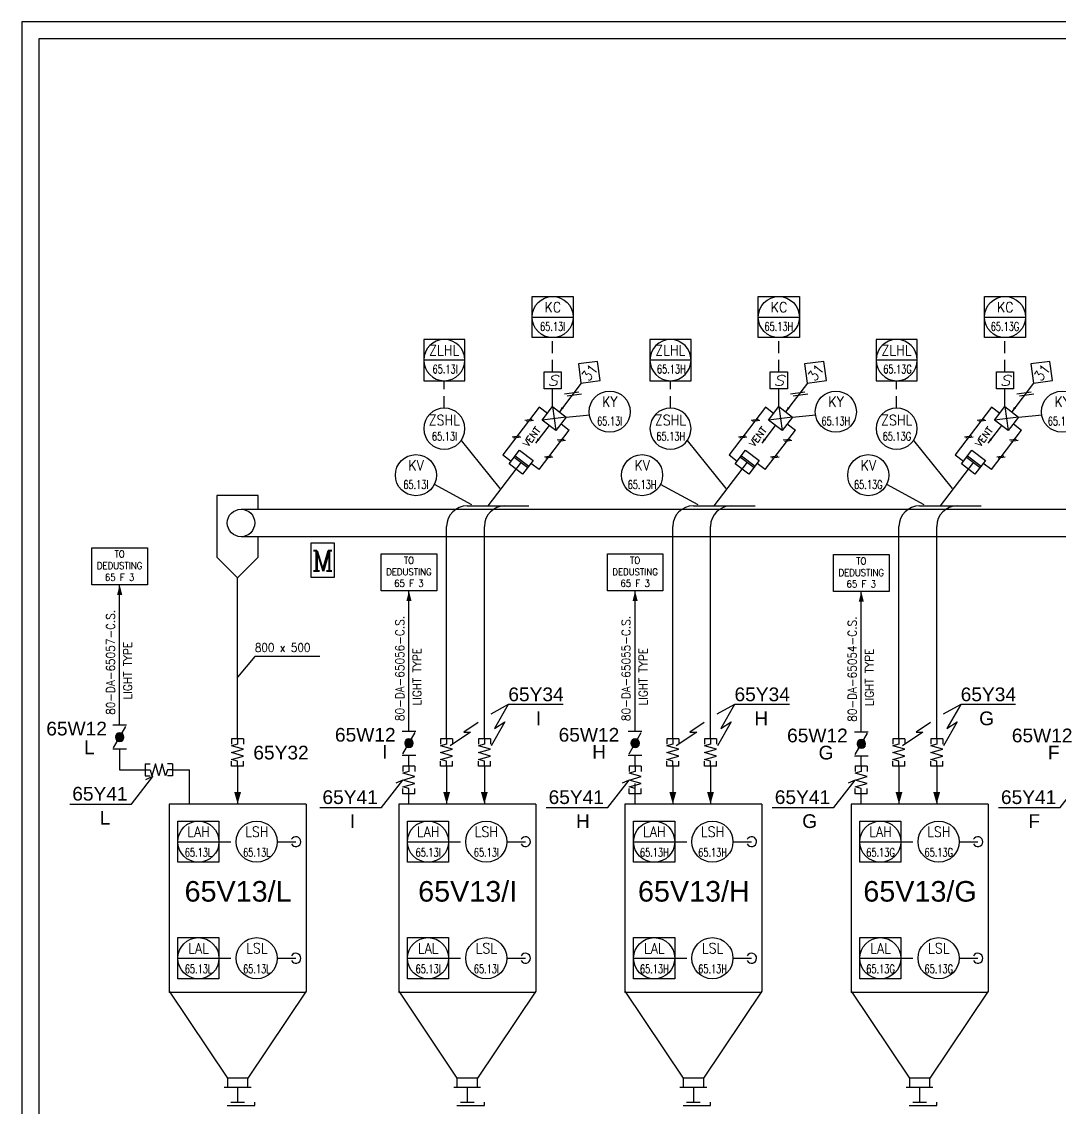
# Model space of a CAD drawing. Extents: x 7 to 110, y -78 to -14.
# Drawn here: x 6.7 to 36.98, y -45.94 to -14.26 of the extents above; entities that cross this region are included whole.
import ezdxf
from ezdxf.enums import TextEntityAlignment as Align

# ---------------------------------------------------------------- set-up
doc = ezdxf.new("R2010")
doc.units = 0
doc.header["$LTSCALE"] = 0.5
doc.header["$MEASUREMENT"] = 0
doc.linetypes.add('TRATT2', pattern=[1.1, 0.7, -0.4])
doc.layers.get('0').update_dxf_attribs({"linetype": 'CONTINUOUS'})
for name, color, linetype in [('GREEN', 92, 'CONTINUOUS'), ('RED', 1, 'CONTINUOUS'), ('S', 7, 'CONTINUOUS'), ('TRATT2', 5, 'TRATT2'), ('Y', 92, 'CONTINUOUS')]:
    doc.layers.add(name, color=color, linetype=linetype)
doc.styles.add('A4', font='arial.ttf', dxfattribs={"height": 0.4})
doc.styles.add('A6', font='arial.ttf', dxfattribs={"height": 0.6})
doc.styles.add('C6', font='COMPLEX', dxfattribs={"height": 0.6})
doc.styles.add('S', font='ITALIC', dxfattribs={"height": 6})
doc.styles.add('S15', font='SIMPLEX', dxfattribs={"width": 0.9, "height": 0.15})
doc.styles.add('S2', font='SIMPLEX', dxfattribs={"height": 0.2})
doc.styles.add('S25', font='SIMPLEX', dxfattribs={"width": 0.9, "height": 0.25})
doc.styles.add('S25S', font='SIMPLEX', dxfattribs={"width": 0.7, "height": 0.25})
doc.styles.add('S2S', font='SIMPLEX', dxfattribs={"width": 0.7, "height": 0.2})
doc.styles.add('S3', font='SIMPLEX', dxfattribs={"width": 0.9, "height": 0.3})

# ---------------------------------------------------------------- blocks, each defined once
blk = doc.blocks.new('FRECC2', base_point=(19.5, 44))
at = {"layer": 'RED'}
blk.add_solid([(19.5, 44), (19.85, 44.1), (19.85, 43.9)], dxfattribs=at)
blk = doc.blocks.new('FRECC1', base_point=(50.2, 51.5))
blk.add_solid([(50.2, 51.5), (50.5, 51.575), (50.5, 51.425)])
blk = doc.blocks.new('NOMEN', base_point=(35, 22))
for p, q in [((35, 22.8), (34.6, 22.4)), ((35.4, 22.4), (35, 22.8)), ((34.6, 22.4), (35, 22)), ((35, 22), (35.4, 22.4))]:
    blk.add_line(p, q)
at = {"style": 'S3', "width": 0.9}
blk.add_attdef('1', text='', height=0.3, dxfattribs=at).set_placement((35, 22.236), align=Align.CENTER)
blk = doc.blocks.new('COMPNEU', base_point=(32.45, 18.2))
for p, q in [((32.6, 18.35), (32.3, 18.05)), ((32.7, 18.35), (32.4, 18.05))]:
    blk.add_line(p, q)
blk = doc.blocks.new('STRUMC')
blk.add_line((-0.6, 0), (0.6, 0))
blk.add_lwpolyline([(-0.6, 0.6), (0.6, 0.6), (0.6, -0.6), (-0.6, -0.6), (-0.6, 0.6)])
blk.add_circle((0, 0), 0.6)
at = {"style": 'S3', "width": 0.9}
blk.add_attdef('2', text='', height=0.3, dxfattribs=at).set_placement((0.005, 0.139), align=Align.CENTER)
at = {"style": 'S2'}
for tag, p in [('3', (0.8, 0.4)), ('4', (0.8, 0.1))]:
    blk.add_attdef(tag, p, '', height=0.2, dxfattribs=at)
at = {"layer": 'S', "style": 'S25', "width": 0.9}
blk.add_attdef('1', text='', height=0.25, dxfattribs=at).set_placement((0.005, -0.436), align=Align.CENTER)
blk = doc.blocks.new('STRUM0')
blk.add_circle((0, 0), 0.6)
at = {"style": 'S3', "width": 0.9}
blk.add_attdef('2', text='', height=0.3, dxfattribs=at).set_placement((0.005, 0.139), align=Align.CENTER)
at = {"layer": 'S', "style": 'S25', "width": 0.9}
blk.add_attdef('1', text='', height=0.25, dxfattribs=at).set_placement((0.005, -0.436), align=Align.CENTER)
blk = doc.blocks.new('PRESA', base_point=(1.75, 0.1))
for p, q in [((1.5, 0.1), (1.5, 0.6)), ((1.5, 0.6), (2, 0.6)), ((2, 0.6), (2, 0.1)), ((2, 0.1), (1.5, 0.1))]:
    blk.add_line(p, q)
at = {"style": 'S', "width": 1.2}
blk.add_attdef('1', text='', height=0.3, dxfattribs=at).set_placement((1.75, 0.2), align=Align.CENTER)
blk = doc.blocks.new('FLESS', base_point=(26.3, 5.675))
for p, q in [((25.5, 5.85), (25.65, 5.85)), ((25.5, 5.5), (25.5, 5.85)), ((25.65, 5.675), (25.7, 5.85)), ((25.7, 5.85), (25.8, 5.5)), ((25.8, 5.5), (25.9, 5.85)), ((25.9, 5.85), (26, 5.5)), ((26, 5.5), (26.1, 5.85)), ((26.15, 5.675), (26.1, 5.85)), ((26.3, 5.85), (26.15, 5.85)), ((26.3, 5.5), (26.3, 5.85)), ((25.5, 5.675), (25.65, 5.675)), ((25.5, 5.5), (25.65, 5.5)), ((26.3, 5.675), (26.15, 5.675)), ((26.3, 5.5), (26.15, 5.5))]:
    blk.add_line(p, q)
blk = doc.blocks.new('*X5')
for p, q in [((12.778, 29.501), (12.903, 29.626)), ((12.782, 29.47), (12.934, 29.622)), ((12.786, 29.544), (12.86, 29.618)), ((12.792, 29.444), (12.96, 29.612)), ((12.806, 29.423), (12.981, 29.598)), ((12.823, 29.405), (12.999, 29.581)), ((12.844, 29.391), (13.013, 29.56)), ((12.87, 29.38), (13.023, 29.534)), ((12.9, 29.376), (13.028, 29.504)), ((12.942, 29.382), (13.022, 29.462))]:
    blk.add_line(p, q)
blk = doc.blocks.new('B', base_point=(54.6, 16))
at = {"layer": 'S'}
for p, q in [((54.6, 16.2), (54.6, 15.8)), ((54.641, 15.822), (55.265, 16.18)), ((55.3, 16.2), (55.3, 15.8))]:
    blk.add_line(p, q, dxfattribs=at)
blk.add_circle((54.953, 16.001), 0.125, dxfattribs=at)
blk.add_blockref('*X5', (42.05, -13.5), dxfattribs=at)
at = {"layer": 'S', "style": 'S2S', "width": 0.7}
for p in [(54.95, 16.3), (54.95, 15.5)]:
    blk.add_attdef('B', text='', height=0.2, dxfattribs=at).set_placement(p, align=Align.CENTER)
blk = doc.blocks.new('LINEA')
at = {"layer": 'S', "style": 'S25', "width": 0.9}
blk.add_attdef('LINE', (0, 0.14), '', height=0.25, dxfattribs=at)
blk = doc.blocks.new('MOTOR', base_point=(11.35, 51))
for p, q in [((11, 52), (11.7, 52)), ((11, 51), (11, 52)), ((11.7, 52), (11.7, 51)), ((11.7, 51), (11, 51))]:
    blk.add_line(p, q)
at = {"style": 'C6'}
blk.add_text('M', height=0.6, dxfattribs=at).set_placement((11.351, 51.18), align=Align.CENTER)
blk = doc.blocks.new('STRUM', base_point=(33, 38))
blk.add_circle((33, 38), 0.6)
at = {"width": 0.9}
for tag, height, style, p in [('2', 0.3, 'S3', (33, 38.1)), ('1', 0.25, 'S25', (33, 37.6))]:
    blk.add_attdef(tag, text='', height=height, dxfattribs=dict(at, style=style)).set_placement(p, align=Align.CENTER)

msp = doc.modelspace()

# ---------------------------------------------------------------- linework, layer by layer
for p, q in [((109.874, -14.261), (6.7, -14.261)), ((6.7, -14.261), (6.7, -77.961)), ((22.193, -25.493), (22.193, -24.978)), ((23.029, -24.809), (22.392, -25.644)), ((28.793, -25.493), (28.793, -24.978)), ((29.629, -24.809), (28.992, -25.644)), ((35.393, -25.493), (35.393, -24.978)), ((36.229, -24.809), (35.592, -25.644)), ((21.803, -25.51), (20.742, -26.901)), ((22.042, -25.691), (21.803, -25.51)), ((21.89, -25.89), (22.193, -25.493)), ((22.193, -25.493), (22.591, -25.796)), ((22.193, -25.493), (22.288, -26.193)), ((28.403, -25.51), (27.342, -26.901)), ((28.642, -25.691), (28.403, -25.51)), ((28.49, -25.89), (28.793, -25.493)), ((28.793, -25.493), (28.888, -26.193)), ((28.793, -25.493), (29.191, -25.796)), ((35.003, -25.51), (33.942, -26.901)), ((35.242, -25.691), (35.003, -25.51)), ((35.09, -25.89), (35.393, -25.493)), ((35.393, -25.493), (35.791, -25.796)), ((35.393, -25.493), (35.488, -26.193)), ((22.591, -25.796), (21.89, -25.89)), ((22.288, -26.193), (21.89, -25.89)), ((22.591, -25.796), (22.288, -26.193)), ((22.591, -25.796), (23.276, -25.728)), ((29.191, -25.796), (28.49, -25.89)), ((28.888, -26.193), (28.49, -25.89)), ((29.191, -25.796), (28.888, -26.193)), ((29.191, -25.796), (29.876, -25.728)), ((35.791, -25.796), (35.09, -25.89)), ((35.488, -26.193), (35.09, -25.89)), ((35.791, -25.796), (35.488, -26.193)), ((35.791, -25.796), (36.476, -25.728)), ((22.089, -26.042), (21.695, -26.559)), ((21.799, -27.33), (22.678, -26.177)), ((22.439, -25.995), (22.678, -26.177)), ((28.689, -26.042), (28.295, -26.559)), ((28.399, -27.33), (29.278, -26.177)), ((29.039, -25.995), (29.278, -26.177)), ((35.289, -26.042), (34.895, -26.559)), ((34.999, -27.33), (35.878, -26.177)), ((35.639, -25.995), (35.878, -26.177)), ((19.52, -26.481), (20.651, -27.883)), ((26.12, -26.481), (27.251, -27.883)), ((32.72, -26.481), (33.851, -27.883)), ((20.742, -26.901), (20.98, -27.083)), ((20.92, -27.163), (21.223, -26.765)), ((21.102, -26.924), (21.499, -27.227)), ((21.223, -26.765), (21.621, -27.068)), ((27.342, -26.901), (27.58, -27.083)), ((27.52, -27.163), (27.823, -26.765)), ((27.702, -26.924), (28.099, -27.227)), ((27.823, -26.765), (28.221, -27.068)), ((33.942, -26.901), (34.18, -27.083)), ((34.12, -27.163), (34.423, -26.765)), ((34.302, -26.924), (34.699, -27.227)), ((34.423, -26.765), (34.821, -27.068)), ((21.27, -27.115), (20.3, -28.388)), ((21.317, -27.466), (20.92, -27.163)), ((21.071, -26.964), (21.469, -27.267)), ((21.621, -27.068), (21.317, -27.466)), ((21.799, -27.33), (21.56, -27.148)), ((27.87, -27.115), (26.9, -28.388)), ((27.917, -27.466), (27.52, -27.163)), ((27.671, -26.964), (28.069, -27.267)), ((28.221, -27.068), (27.917, -27.466)), ((28.399, -27.33), (28.16, -27.148)), ((34.47, -27.115), (33.5, -28.388)), ((34.517, -27.466), (34.12, -27.163)), ((34.271, -26.964), (34.669, -27.267)), ((34.821, -27.068), (34.517, -27.466)), ((34.999, -27.33), (34.76, -27.148)), ((19.836, -28.357), (18.741, -27.761)), ((26.436, -28.357), (25.341, -27.761)), ((33.036, -28.357), (31.941, -27.761)), ((9.558, -34.788), (9.558, -30.688)), ((18, -34.968), (18, -30.868)), ((24.6, -34.968), (24.6, -30.868)), ((31.2, -34.988), (31.2, -30.888)), ((9.558, -35.488), (9.558, -36.088)), ((18, -35.988), (18, -35.668)), ((24.6, -35.988), (24.6, -35.668)), ((31.2, -35.988), (31.2, -35.668)), ((9.558, -36.088), (10.3, -36.088)), ((11.1, -36.088), (11.6, -36.088)), ((11.6, -37.088), (11.6, -36.088)), ((18, -37.088), (18, -36.713)), ((24.6, -37.088), (24.6, -36.488)), ((24.6, -37.088), (24.6, -36.713)), ((31.2, -37.088), (31.2, -36.713)), ((14.156, -38.188), (14.7, -38.188)), ((20.856, -38.188), (21.4, -38.188)), ((27.456, -38.188), (28, -38.188)), ((34.056, -38.188), (34.6, -38.188)), ((14.156, -41.588), (14.7, -41.588)), ((20.856, -41.588), (21.4, -41.588)), ((27.456, -41.588), (28, -41.588)), ((34.056, -41.588), (34.6, -41.588)), ((12.7, -45.888), (13.5, -45.888)), ((12.8, -45.788), (13.2, -45.788)), ((13.5, -45.888), (13.5, -45.788)), ((19.4, -45.888), (20.2, -45.888)), ((19.5, -45.788), (19.9, -45.788)), ((20.2, -45.888), (20.2, -45.788)), ((26, -45.888), (26.8, -45.888)), ((26.1, -45.788), (26.5, -45.788)), ((26.8, -45.888), (26.8, -45.788)), ((32.6, -45.888), (33.4, -45.888)), ((32.7, -45.788), (33.1, -45.788)), ((33.4, -45.888), (33.4, -45.788))]:
    msp.add_line(p, q)
for points in [[(15.4, -32.788), (13.5, -32.788), (13, -33.388)], [(20.9, -34.188), (20.385, -34.465)], [(22.5, -34.188), (20.9, -34.188), (20.5, -34.888), (20.8, -34.688), (20.4, -35.388)], [(27.5, -34.188), (26.985, -34.465)], [(29.1, -34.188), (27.5, -34.188), (27.1, -34.888), (27.4, -34.688), (27, -35.388)], [(34.1, -34.188), (33.585, -34.465)], [(35.7, -34.188), (34.1, -34.188), (33.7, -34.888), (34, -34.688), (33.6, -35.388)], [(20.015, -34.711), (19.6, -34.988), (19.8, -34.988), (19.2, -35.388)], [(26.615, -34.711), (26.2, -34.988), (26.4, -34.988), (25.8, -35.388)], [(33.215, -34.711), (32.8, -34.988), (33, -34.988), (32.4, -35.388)], [(8.1, -37.088), (9.9, -37.088), (10.525, -36.288), (10.317, -36.379)], [(15.4, -37.188), (17.2, -37.188), (17.825, -36.388), (17.617, -36.479)], [(22, -37.188), (23.8, -37.188), (24.425, -36.388), (24.217, -36.479)], [(28.6, -37.188), (30.4, -37.188), (31.025, -36.388), (30.817, -36.479)], [(35.2, -37.188), (37, -37.188), (37.625, -36.388), (37.417, -36.479)]]:
    msp.add_lwpolyline(points)
for centre in [(14.7, -38.188), (21.4, -38.188), (28, -38.188), (34.6, -38.188), (14.7, -41.588), (21.4, -41.588), (28, -41.588), (34.6, -41.588)]:
    msp.add_arc(centre, 0.145, 206.8098, 151.0636)
at = {"layer": 'GREEN'}
for p, q in [((13.6, -28.088), (12.396, -28.088)), ((12.396, -28.088), (12.396, -29.883)), ((13.6, -28.488), (13.6, -28.088)), ((13.1, -28.488), (80.752, -28.488)), ((80.752, -29.288), (13.1, -29.288)), ((13.604, -29.883), (13.604, -29.288)), ((12.396, -29.883), (13, -30.488)), ((13, -30.488), (13.604, -29.883)), ((13.291, -45.089), (12.702, -45.089)), ((12.702, -45.089), (12.702, -45.348)), ((19.991, -45.089), (19.402, -45.089)), ((19.402, -45.089), (19.402, -45.348)), ((26.591, -45.089), (26.002, -45.089)), ((26.002, -45.089), (26.002, -45.348)), ((33.191, -45.089), (32.602, -45.089)), ((32.602, -45.089), (32.602, -45.348)), ((12.609, -45.348), (13.391, -45.348)), ((19.309, -45.348), (20.091, -45.348)), ((25.909, -45.348), (26.691, -45.348)), ((32.509, -45.348), (33.291, -45.348))]:
    msp.add_line(p, q, dxfattribs=at)
at = {"layer": 'GREEN', "linetype": 'Continuous'}
for p, q in [((15, -37.088), (11, -37.088)), ((11, -37.088), (11, -42.588)), ((15, -37.088), (15, -42.552)), ((17.7, -37.088), (17.7, -42.588)), ((21.7, -37.088), (17.7, -37.088)), ((21.7, -37.088), (21.7, -42.552)), ((24.3, -37.088), (24.3, -42.588)), ((28.3, -37.088), (24.3, -37.088)), ((28.3, -37.088), (28.3, -42.552)), ((34.9, -37.088), (30.9, -37.088)), ((30.9, -37.088), (30.9, -42.588)), ((34.9, -37.088), (34.9, -42.552)), ((11, -42.552), (12.702, -45.089)), ((15, -42.588), (11, -42.588)), ((15, -42.552), (13.298, -45.089)), ((17.7, -42.552), (19.402, -45.089)), ((21.7, -42.588), (17.7, -42.588)), ((21.7, -42.552), (19.998, -45.089)), ((24.3, -42.552), (26.002, -45.089)), ((28.3, -42.588), (24.3, -42.588)), ((28.3, -42.552), (26.598, -45.089)), ((30.9, -42.552), (32.602, -45.089)), ((34.9, -42.588), (30.9, -42.588)), ((34.9, -42.552), (33.198, -45.089)), ((13.291, -45.088), (13.291, -45.348)), ((19.991, -45.088), (19.991, -45.348)), ((26.591, -45.088), (26.591, -45.348)), ((33.191, -45.088), (33.191, -45.348))]:
    msp.add_line(p, q, dxfattribs=at)
at = {"layer": 'GREEN'}
msp.add_circle((13.1, -28.888), 0.4, dxfattribs=at)
at = {"layer": 'RED'}
for p, q in [((109.374, -14.761), (7.2, -14.761)), ((7.2, -14.761), (7.2, -77.461)), ((19.7, -28.388), (21.5, -28.388)), ((26.3, -28.388), (28.1, -28.388)), ((32.9, -28.388), (34.7, -28.388)), ((19.1, -35.188), (19.1, -28.988)), ((20.2, -35.188), (20.2, -28.988)), ((25.7, -35.188), (25.7, -28.988)), ((26.8, -35.188), (26.8, -28.988)), ((32.3, -35.188), (32.3, -28.988)), ((33.4, -35.188), (33.4, -28.988)), ((13, -35.188), (13, -30.488)), ((13, -35.988), (13, -37.088)), ((19.1, -35.988), (19.1, -37.088)), ((20.2, -35.988), (20.2, -37.088)), ((25.7, -35.988), (25.7, -37.088)), ((26.8, -35.988), (26.8, -37.088)), ((32.3, -35.988), (32.3, -37.088)), ((33.4, -35.988), (33.4, -37.088)), ((13, -45.348), (13, -45.788)), ((19.7, -45.348), (19.7, -45.788)), ((26.3, -45.348), (26.3, -45.788)), ((32.9, -45.348), (32.9, -45.788))]:
    msp.add_line(p, q, dxfattribs=at)
for centre in [(19.7, -28.988), (20.8, -28.988), (26.3, -28.988), (27.4, -28.988), (32.9, -28.988), (34, -28.988)]:
    msp.add_arc(centre, 0.6, 90, 180, dxfattribs=at)
at = {"layer": 'S'}
for p, q in [((8.748, -30.688), (8.748, -29.608)), ((8.748, -29.608), (10.368, -29.608)), ((10.368, -29.608), (10.368, -30.688)), ((17.19, -30.868), (17.19, -29.788)), ((17.19, -29.788), (18.81, -29.788)), ((18.81, -29.788), (18.81, -30.868)), ((23.79, -30.868), (23.79, -29.788)), ((23.79, -29.788), (25.41, -29.788)), ((25.41, -29.788), (25.41, -30.868)), ((30.39, -29.808), (32.01, -29.808)), ((30.39, -30.888), (30.39, -29.808)), ((32.01, -29.808), (32.01, -30.888)), ((10.368, -30.688), (8.748, -30.688)), ((18.81, -30.868), (17.19, -30.868)), ((25.41, -30.868), (23.79, -30.868)), ((32.01, -30.888), (30.39, -30.888))]:
    msp.add_line(p, q, dxfattribs=at)
at = {"layer": 'TRATT2'}
for p, q in [((22.193, -24.478), (22.193, -23.479)), ((28.793, -24.478), (28.793, -23.479)), ((35.393, -24.478), (35.393, -23.479)), ((19.032, -25.535), (19.032, -24.735)), ((25.632, -25.535), (25.632, -24.735)), ((32.232, -25.535), (32.232, -24.735)), ((12.456, -38.188), (12.956, -38.188)), ((19.156, -38.188), (19.656, -38.188)), ((25.756, -38.188), (26.256, -38.188)), ((32.356, -38.188), (32.856, -38.188)), ((12.456, -41.588), (12.956, -41.588)), ((19.156, -41.588), (19.656, -41.588)), ((25.756, -41.588), (26.256, -41.588)), ((32.356, -41.588), (32.856, -41.588))]:
    msp.add_line(p, q, dxfattribs=at)

# ---------------------------------------------------------------- block references
ref = msp.add_blockref('STRUMC', (22.193, -22.879))
ref.add_attrib('2', 'KC', dxfattribs={"height": 0.3, "style": 'S3', "width": 0.9}).set_placement((22.199, -22.74), align=Align.CENTER)
ref.add_attrib('1', '65.13I', dxfattribs={"layer": 'S', "height": 0.25, "style": 'S25S', "width": 0.7}).set_placement((22.193, -23.279), align=Align.CENTER)
ref = msp.add_blockref('STRUMC', (28.793, -22.879))
ref.add_attrib('2', 'KC', dxfattribs={"height": 0.3, "style": 'S3', "width": 0.9}).set_placement((28.799, -22.74), align=Align.CENTER)
ref.add_attrib('1', '65.13H', dxfattribs={"layer": 'S', "height": 0.25, "style": 'S25S', "width": 0.7}).set_placement((28.793, -23.279), align=Align.CENTER)
ref = msp.add_blockref('STRUMC', (35.393, -22.879))
ref.add_attrib('2', 'KC', dxfattribs={"height": 0.3, "style": 'S3', "width": 0.9}).set_placement((35.399, -22.74), align=Align.CENTER)
ref.add_attrib('1', '65.13G', dxfattribs={"layer": 'S', "height": 0.25, "style": 'S25S', "width": 0.7}).set_placement((35.393, -23.279), align=Align.CENTER)
ref = msp.add_blockref('STRUMC', (19.032, -24.135), dxfattribs=dict(xscale=-1))
ref.add_attrib('2', 'ZLHL', dxfattribs={"height": 0.3, "style": 'S3', "width": 0.9}).set_placement((19.027, -23.996), align=Align.CENTER)
ref.add_attrib('1', '65.13I', dxfattribs={"layer": 'S', "height": 0.25, "style": 'S25S', "width": 0.7}).set_placement((19.056, -24.522), align=Align.CENTER)
ref = msp.add_blockref('STRUMC', (25.632, -24.135), dxfattribs=dict(xscale=-1))
ref.add_attrib('2', 'ZLHL', dxfattribs={"height": 0.3, "style": 'S3', "width": 0.9}).set_placement((25.627, -23.996), align=Align.CENTER)
ref.add_attrib('1', '65.13H', dxfattribs={"layer": 'S', "height": 0.25, "style": 'S25S', "width": 0.7}).set_placement((25.656, -24.522), align=Align.CENTER)
ref = msp.add_blockref('STRUMC', (32.232, -24.135), dxfattribs=dict(xscale=-1))
ref.add_attrib('2', 'ZLHL', dxfattribs={"height": 0.3, "style": 'S3', "width": 0.9}).set_placement((32.227, -23.996), align=Align.CENTER)
ref.add_attrib('1', '65.13G', dxfattribs={"layer": 'S', "height": 0.25, "style": 'S25S', "width": 0.7}).set_placement((32.256, -24.522), align=Align.CENTER)
for name, p, rotation, values in [('NOMEN', (23.581, -24.732), 52.67035938605023, {'1': '31'}), ('NOMEN', (30.181, -24.732), 52.67035938605023, {'1': '31'}), ('NOMEN', (36.781, -24.732), 52.67035938605023, {'1': '31'}), ('LINEA', (9.558, -34.488), 90, {'LINE': '80-DA-65057-C.S.'}), ('LINEA', (18, -34.668), 90, {'LINE': '80-DA-65056-C.S.'}), ('LINEA', (24.6, -34.668), 90, {'LINE': '80-DA-65055-C.S.'}), ('LINEA', (31.2, -34.688), 90, {'LINE': '80-DA-65054-C.S.'}), ('LINEA', (10.058, -34.188), 90, {'LINE': ' LIGHT TYPE'}), ('LINEA', (18.5, -34.368), 90, {'LINE': ' LIGHT TYPE'}), ('LINEA', (25.1, -34.368), 90, {'LINE': ' LIGHT TYPE'}), ('LINEA', (31.7, -34.388), 90, {'LINE': ' LIGHT TYPE'})]:
    msp.add_blockref(name, p, dxfattribs=dict(rotation=rotation)).add_auto_attribs(values)
for name, p, values in [('PRESA', (22.193, -24.978), {'1': 'S'}), ('PRESA', (28.793, -24.978), {'1': 'S'}), ('PRESA', (35.393, -24.978), {'1': 'S'}), ('LINEA', (13.5, -32.788), {'LINE': '800 x 500'})]:
    msp.add_blockref(name, p).add_auto_attribs(values)
ref = msp.add_blockref('STRUM0', (23.857, -25.64))
ref.add_attrib('2', 'KY', dxfattribs={"height": 0.3, "style": 'S3', "width": 0.9}).set_placement((23.862, -25.501), align=Align.CENTER)
ref.add_attrib('1', '65.13I', dxfattribs={"layer": 'S', "height": 0.25, "style": 'S25S', "width": 0.7}).set_placement((23.857, -26.04), align=Align.CENTER)
ref = msp.add_blockref('STRUM0', (30.457, -25.64))
ref.add_attrib('2', 'KY', dxfattribs={"height": 0.3, "style": 'S3', "width": 0.9}).set_placement((30.462, -25.501), align=Align.CENTER)
ref.add_attrib('1', '65.13H', dxfattribs={"layer": 'S', "height": 0.25, "style": 'S25S', "width": 0.7}).set_placement((30.457, -26.04), align=Align.CENTER)
ref = msp.add_blockref('STRUM0', (37.057, -25.64))
ref.add_attrib('2', 'KY', dxfattribs={"height": 0.3, "style": 'S3', "width": 0.9}).set_placement((37.062, -25.501), align=Align.CENTER)
ref.add_attrib('1', '65.13G', dxfattribs={"layer": 'S', "height": 0.25, "style": 'S25S', "width": 0.7}).set_placement((37.057, -26.04), align=Align.CENTER)
ref = msp.add_blockref('STRUM', (19.032, -26.135), dxfattribs=dict(xscale=-1))
ref.add_attrib('2', 'ZSHL', dxfattribs={"height": 0.3, "style": 'S3', "width": 0.9}).set_placement((19.032, -26.035), align=Align.CENTER)
ref.add_attrib('1', '65.13I', dxfattribs={"layer": 'S', "height": 0.25, "style": 'S25S', "width": 0.7}).set_placement((19.039, -26.483), align=Align.CENTER)
at = {"yscale": 0.5, "zscale": 0.5}
for name, p, xscale, rotation in [('FRECC1', (22.392, -25.644), 0.5000000000000041, 52.67035938605073), ('FRECC1', (28.992, -25.644), 0.5000000000000041, 52.67035938605073), ('FRECC1', (35.592, -25.644), 0.5000000000000041, 52.67035938605073), ('COMPNEU', (21.491, -25.883), 0.5000000000000021, 322.6703593860501), ('COMPNEU', (28.091, -25.883), 0.5000000000000021, 322.6703593860501), ('COMPNEU', (34.691, -25.883), 0.5000000000000021, 322.6703593860501), ('COMPNEU', (21.119, -26.371), 0.5000000000000021, 322.6703593860501), ('COMPNEU', (27.719, -26.371), 0.5000000000000021, 322.6703593860501), ('COMPNEU', (34.319, -26.371), 0.5000000000000021, 322.6703593860501), ('FRECC1', (21.695, -26.559), 0.5000000000000041, 52.67035938605073), ('COMPNEU', (22.428, -26.461), 0.5000000000000021, 322.6703593860501), ('FRECC1', (28.295, -26.559), 0.5000000000000041, 52.67035938605073), ('COMPNEU', (29.028, -26.461), 0.5000000000000021, 322.6703593860501), ('FRECC1', (34.895, -26.559), 0.5000000000000041, 52.67035938605073), ('COMPNEU', (35.628, -26.461), 0.5000000000000021, 322.6703593860501), ('COMPNEU', (22.056, -26.949), 0.5000000000000021, 322.6703593860501), ('COMPNEU', (28.656, -26.949), 0.5000000000000021, 322.6703593860501), ('COMPNEU', (35.256, -26.949), 0.5000000000000021, 322.6703593860501)]:
    msp.add_blockref(name, p, dxfattribs=dict(at, xscale=xscale, rotation=rotation))
ref = msp.add_blockref('STRUM', (25.632, -26.135), dxfattribs=dict(xscale=-1))
ref.add_attrib('2', 'ZSHL', dxfattribs={"height": 0.3, "style": 'S3', "width": 0.9}).set_placement((25.632, -26.035), align=Align.CENTER)
ref.add_attrib('1', '65.13H', dxfattribs={"layer": 'S', "height": 0.25, "style": 'S25S', "width": 0.7}).set_placement((25.639, -26.483), align=Align.CENTER)
ref = msp.add_blockref('STRUM', (32.232, -26.135), dxfattribs=dict(xscale=-1))
ref.add_attrib('2', 'ZSHL', dxfattribs={"height": 0.3, "style": 'S3', "width": 0.9}).set_placement((32.232, -26.035), align=Align.CENTER)
ref.add_attrib('1', '65.13G', dxfattribs={"layer": 'S', "height": 0.25, "style": 'S25S', "width": 0.7}).set_placement((32.239, -26.483), align=Align.CENTER)
ref = msp.add_blockref('STRUM0', (18.203, -27.493))
ref.add_attrib('2', 'KV', dxfattribs={"height": 0.3, "style": 'S3', "width": 0.9}).set_placement((18.208, -27.353), align=Align.CENTER)
ref.add_attrib('1', '65.13I', dxfattribs={"layer": 'S', "height": 0.25, "style": 'S25S', "width": 0.7}).set_placement((18.203, -27.893), align=Align.CENTER)
ref = msp.add_blockref('STRUM0', (24.803, -27.493))
ref.add_attrib('2', 'KV', dxfattribs={"height": 0.3, "style": 'S3', "width": 0.9}).set_placement((24.808, -27.353), align=Align.CENTER)
ref.add_attrib('1', '65.13H', dxfattribs={"layer": 'S', "height": 0.25, "style": 'S25S', "width": 0.7}).set_placement((24.803, -27.893), align=Align.CENTER)
ref = msp.add_blockref('STRUM0', (31.403, -27.493))
ref.add_attrib('2', 'KV', dxfattribs={"height": 0.3, "style": 'S3', "width": 0.9}).set_placement((31.408, -27.353), align=Align.CENTER)
ref.add_attrib('1', '65.13G', dxfattribs={"layer": 'S', "height": 0.25, "style": 'S25S', "width": 0.7}).set_placement((31.403, -27.893), align=Align.CENTER)
for name, p, rotation in [('FRECC1', (9.558, -30.688), 270), ('FRECC1', (18, -30.868), 270), ('FRECC1', (24.6, -30.868), 270), ('FRECC1', (31.2, -30.888), 270), ('FLESS', (13, -35.188), 90), ('FLESS', (19.1, -35.188), 90), ('FLESS', (20.2, -35.188), 90), ('FLESS', (25.7, -35.188), 90), ('FLESS', (26.8, -35.188), 90), ('FLESS', (32.3, -35.188), 90), ('FLESS', (33.4, -35.188), 90), ('FLESS', (10.3, -36.088), 180), ('FLESS', (18, -35.988), 90), ('FLESS', (24.6, -35.988), 90), ('FLESS', (31.2, -35.988), 90), ('FRECC2', (13, -37.088), 90), ('FRECC2', (19.1, -37.088), 90), ('FRECC2', (20.2, -37.088), 90), ('FRECC2', (25.7, -37.088), 90), ('FRECC2', (26.8, -37.088), 90), ('FRECC2', (32.3, -37.088), 90), ('FRECC2', (33.4, -37.088), 90)]:
    msp.add_blockref(name, p, dxfattribs=dict(rotation=rotation))
at = {"xscale": -1, "rotation": 270}
for p in [(9.558, -35.488), (18, -35.668), (24.6, -35.668), (31.2, -35.688)]:
    msp.add_blockref('B', p, dxfattribs=at)
ref = msp.add_blockref('STRUMC', (11.856, -38.188))
ref.add_attrib('2', 'LAH', dxfattribs={"height": 0.3, "style": 'S3', "width": 0.9}).set_placement((11.861, -38.048), align=Align.CENTER)
ref.add_attrib('1', '65.13L', dxfattribs={"layer": 'S', "height": 0.25, "style": 'S25S', "width": 0.7}).set_placement((11.861, -38.624), align=Align.CENTER)
ref = msp.add_blockref('STRUM0', (13.556, -38.188))
ref.add_attrib('2', 'LSH', dxfattribs={"height": 0.3, "style": 'S3', "width": 0.9}).set_placement((13.561, -38.048), align=Align.CENTER)
ref.add_attrib('1', '65.13L', dxfattribs={"layer": 'S', "height": 0.25, "style": 'S25S', "width": 0.7}).set_placement((13.561, -38.624), align=Align.CENTER)
ref = msp.add_blockref('STRUMC', (18.556, -38.188))
ref.add_attrib('2', 'LAH', dxfattribs={"height": 0.3, "style": 'S3', "width": 0.9}).set_placement((18.561, -38.048), align=Align.CENTER)
ref.add_attrib('1', '65.13I', dxfattribs={"layer": 'S', "height": 0.25, "style": 'S25S', "width": 0.7}).set_placement((18.561, -38.624), align=Align.CENTER)
ref = msp.add_blockref('STRUM0', (20.256, -38.188))
ref.add_attrib('2', 'LSH', dxfattribs={"height": 0.3, "style": 'S3', "width": 0.9}).set_placement((20.261, -38.048), align=Align.CENTER)
ref.add_attrib('1', '65.13I', dxfattribs={"layer": 'S', "height": 0.25, "style": 'S25S', "width": 0.7}).set_placement((20.261, -38.624), align=Align.CENTER)
ref = msp.add_blockref('STRUMC', (25.156, -38.188))
ref.add_attrib('2', 'LAH', dxfattribs={"height": 0.3, "style": 'S3', "width": 0.9}).set_placement((25.161, -38.048), align=Align.CENTER)
ref.add_attrib('1', '65.13H', dxfattribs={"layer": 'S', "height": 0.25, "style": 'S25S', "width": 0.7}).set_placement((25.161, -38.624), align=Align.CENTER)
ref = msp.add_blockref('STRUM0', (26.856, -38.188))
ref.add_attrib('2', 'LSH', dxfattribs={"height": 0.3, "style": 'S3', "width": 0.9}).set_placement((26.861, -38.048), align=Align.CENTER)
ref.add_attrib('1', '65.13H', dxfattribs={"layer": 'S', "height": 0.25, "style": 'S25S', "width": 0.7}).set_placement((26.861, -38.624), align=Align.CENTER)
ref = msp.add_blockref('STRUMC', (31.756, -38.188))
ref.add_attrib('2', 'LAH', dxfattribs={"height": 0.3, "style": 'S3', "width": 0.9}).set_placement((31.761, -38.048), align=Align.CENTER)
ref.add_attrib('1', '65.13G', dxfattribs={"layer": 'S', "height": 0.25, "style": 'S25S', "width": 0.7}).set_placement((31.761, -38.624), align=Align.CENTER)
ref = msp.add_blockref('STRUM0', (33.456, -38.188))
ref.add_attrib('2', 'LSH', dxfattribs={"height": 0.3, "style": 'S3', "width": 0.9}).set_placement((33.461, -38.048), align=Align.CENTER)
ref.add_attrib('1', '65.13G', dxfattribs={"layer": 'S', "height": 0.25, "style": 'S25S', "width": 0.7}).set_placement((33.461, -38.624), align=Align.CENTER)
ref = msp.add_blockref('STRUMC', (11.856, -41.588))
ref.add_attrib('2', 'LAL', dxfattribs={"height": 0.3, "style": 'S3', "width": 0.9}).set_placement((11.861, -41.448), align=Align.CENTER)
ref.add_attrib('1', '65.13L', dxfattribs={"layer": 'S', "height": 0.25, "style": 'S25S', "width": 0.7}).set_placement((11.861, -42.024), align=Align.CENTER)
ref = msp.add_blockref('STRUM0', (13.556, -41.588))
ref.add_attrib('2', 'LSL', dxfattribs={"height": 0.3, "style": 'S3', "width": 0.9}).set_placement((13.561, -41.448), align=Align.CENTER)
ref.add_attrib('1', '65.13L', dxfattribs={"layer": 'S', "height": 0.25, "style": 'S25S', "width": 0.7}).set_placement((13.561, -42.024), align=Align.CENTER)
ref = msp.add_blockref('STRUMC', (18.556, -41.588))
ref.add_attrib('2', 'LAL', dxfattribs={"height": 0.3, "style": 'S3', "width": 0.9}).set_placement((18.561, -41.448), align=Align.CENTER)
ref.add_attrib('1', '65.13I', dxfattribs={"layer": 'S', "height": 0.25, "style": 'S25S', "width": 0.7}).set_placement((18.561, -42.024), align=Align.CENTER)
ref = msp.add_blockref('STRUM0', (20.256, -41.588))
ref.add_attrib('2', 'LSL', dxfattribs={"height": 0.3, "style": 'S3', "width": 0.9}).set_placement((20.261, -41.448), align=Align.CENTER)
ref.add_attrib('1', '65.13I', dxfattribs={"layer": 'S', "height": 0.25, "style": 'S25S', "width": 0.7}).set_placement((20.261, -42.024), align=Align.CENTER)
ref = msp.add_blockref('STRUMC', (25.156, -41.588))
ref.add_attrib('2', 'LAL', dxfattribs={"height": 0.3, "style": 'S3', "width": 0.9}).set_placement((25.161, -41.448), align=Align.CENTER)
ref.add_attrib('1', '65.13H', dxfattribs={"layer": 'S', "height": 0.25, "style": 'S25S', "width": 0.7}).set_placement((25.161, -42.024), align=Align.CENTER)
ref = msp.add_blockref('STRUM0', (26.856, -41.588))
ref.add_attrib('2', 'LSL', dxfattribs={"height": 0.3, "style": 'S3', "width": 0.9}).set_placement((26.861, -41.448), align=Align.CENTER)
ref.add_attrib('1', '65.13H', dxfattribs={"layer": 'S', "height": 0.25, "style": 'S25S', "width": 0.7}).set_placement((26.861, -42.024), align=Align.CENTER)
ref = msp.add_blockref('STRUMC', (31.756, -41.588))
ref.add_attrib('2', 'LAL', dxfattribs={"height": 0.3, "style": 'S3', "width": 0.9}).set_placement((31.761, -41.448), align=Align.CENTER)
ref.add_attrib('1', '65.13G', dxfattribs={"layer": 'S', "height": 0.25, "style": 'S25S', "width": 0.7}).set_placement((31.761, -42.024), align=Align.CENTER)
ref = msp.add_blockref('STRUM0', (33.456, -41.588))
ref.add_attrib('2', 'LSL', dxfattribs={"height": 0.3, "style": 'S3', "width": 0.9}).set_placement((33.461, -41.448), align=Align.CENTER)
ref.add_attrib('1', '65.13G', dxfattribs={"layer": 'S', "height": 0.25, "style": 'S25S', "width": 0.7}).set_placement((33.461, -42.024), align=Align.CENTER)
at = {"layer": 'GREEN', "xscale": -0.9916522832139516, "yscale": 0.991652283213952, "zscale": 0.9916522832139516}
msp.add_blockref('MOTOR', (15.482, -30.469), dxfattribs=at)
at = {"layer": 'S', "rotation": 322.6703593860501}
for p in [(22.746, -25.097), (29.346, -25.097), (35.946, -25.097)]:
    msp.add_blockref('COMPNEU', p, dxfattribs=at)

# ---------------------------------------------------------------- texts
at = {"layer": 'S', "style": 'S2'}
for p in [(21.858, -26.18), (28.458, -26.18), (35.058, -26.18)]:
    msp.add_text('VENT', height=0.2, rotation=52.6704, dxfattribs=at).set_placement(p, align=Align.RIGHT)
at = {"layer": 'S', "style": 'S15', "width": 0.9}
for s, p in [('TO', (9.558, -29.897)), ('DEDUSTING', (9.558, -30.235)), ('TO', (18, -30.077)), ('TO', (24.6, -30.077)), ('TO', (31.2, -30.097)), ('65 F 3', (9.558, -30.572)), ('DEDUSTING', (18, -30.415)), ('DEDUSTING', (24.6, -30.415)), ('DEDUSTING', (31.2, -30.435)), ('65 F 3', (18, -30.752)), ('65 F 3', (24.6, -30.752)), ('65 F 3', (31.2, -30.772))]:
    msp.add_text(s, height=0.2025, dxfattribs=at).set_placement(p, align=Align.CENTER)
at = {"layer": 'Y', "style": 'A4'}
for s, p in [('65Y34', (20.9, -34.088)), ('65Y34', (27.5, -34.088)), ('65Y34', (34.1, -34.088)), ('I', (21.7, -34.788)), ('H', (28.078, -34.788)), ('G', (34.639, -34.788)), ('65W12', (7.417, -35.088)), ('65W12', (15.841, -35.268)), ('65W12', (22.367, -35.268)), ('65W12', (29.034, -35.288)), ('65W12', (35.592, -35.288)), ('65Y32', (13.459, -35.788)), ('I', (17.22, -35.768)), ('H', (23.346, -35.768)), ('G', (29.954, -35.788)), ('F', (36.643, -35.788)), ('65Y41', (8.175, -36.988)), ('65Y41', (15.475, -37.088)), ('65Y41', (22.075, -37.088)), ('65Y41', (28.675, -37.088)), ('65Y41', (35.275, -37.088)), ('L', (8.975, -37.688)), ('I', (16.275, -37.788)), ('H', (22.875, -37.788)), ('G', (29.475, -37.788)), ('F', (36.075, -37.788))]:
    msp.add_text(s, height=0.4, dxfattribs=at).set_placement(p)
at = {"layer": 'Y'}
for s, height, style, p in [('L', 0.4, 'A4', (8.677, -35.634)), ('65V13/L', 0.6, 'A6', (13.014, -39.936)), ('65V13/I', 0.6, 'A6', (19.714, -39.936)), ('65V13/H', 0.6, 'A6', (26.314, -39.936)), ('65V13/G', 0.6, 'A6', (32.914, -39.936))]:
    msp.add_text(s, height=height, dxfattribs=dict(at, style=style)).set_placement(p, align=Align.CENTER)

doc.saveas('drawing.dxf')
